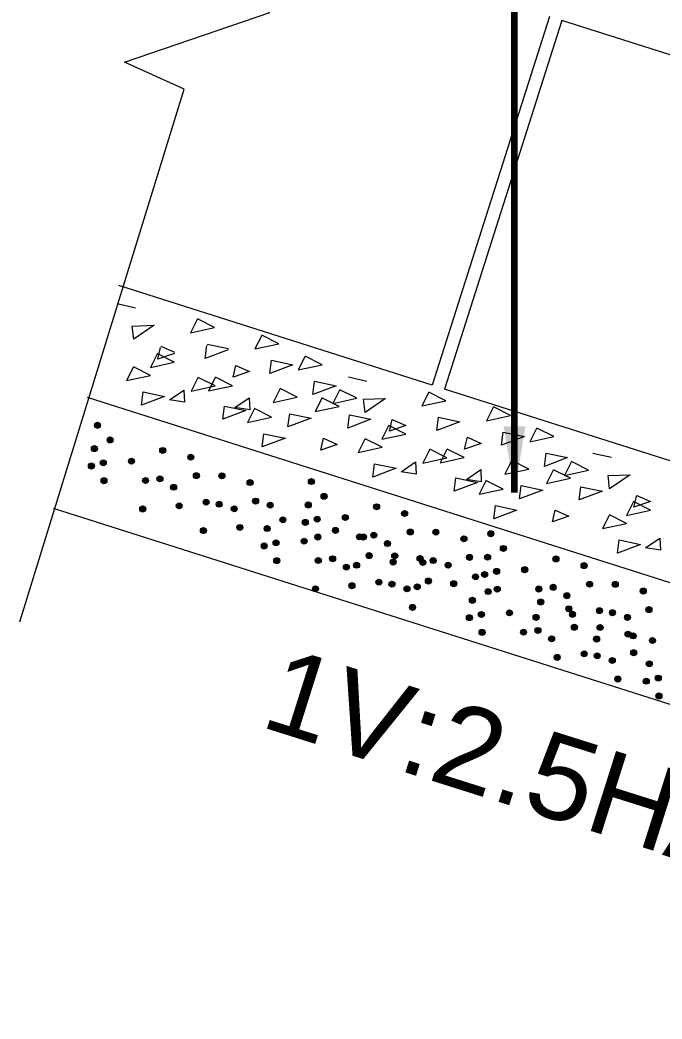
# Model space of a CAD drawing. Header units: inches. Extents: x -885 to 26362, y -28010 to 990.
# Drawn here: x 4069.86 to 4076.65, y -17582.96 to -17572.38 of the extents above; entities that cross this region are included whole.
import ezdxf

# ---------------------------------------------------------------- set-up
doc = ezdxf.new("R2010")
doc.units = ezdxf.units.IN
doc.header["$MEASUREMENT"] = 0
doc.layers.add('LINE', color=7, linetype='Continuous')
doc.styles.get("Standard").update_dxf_attribs({"font": 'arial.ttf'})
doc.dimstyles.get("Standard").update_dxf_attribs({"dimtxt": 0.18, "dimasz": 0.18, "dimexe": 0.18, "dimexo": 0.0625, "dimgap": 0.09, "dimtad": 0, "dimtih": 1, "dimtoh": 1, "dimdec": 4, "dimzin": 0, "dimdsep": 46, "dimtxsty": 'Standard', "dimcen": 0.09, "dimadec": 0, "dimazin": 0, "dimtfac": 1, "dimtdec": 4, "dimtofl": 0, "dimtmove": 0, "dimatfit": 3, "dimfxl": 1, "dimtolj": 1, "dimtzin": 0, "dimarcsym": 0})

msp = doc.modelspace()

# ---------------------------------------------------------------- hatches: boundary and pattern name
at = {"layer": 'LINE', "lineweight": 20, "ltscale": 0.5}
for points in [[(4070.706621, -17576.668707, -1), (4070.643546, -17576.67329, -1)], [(4070.706621, -17576.668707, -1), (4070.643546, -17576.67329, -1)], [(4070.840177, -17576.824225, -1), (4070.777102, -17576.828808, -1)], [(4070.840177, -17576.824225, -1), (4070.777102, -17576.828808, -1)], [(4070.673575, -17576.916246, -1), (4070.6105, -17576.92083, -1)], [(4070.673575, -17576.916246, -1), (4070.6105, -17576.92083, -1)], [(4071.394426, -17576.948257, -1), (4071.334872, -17576.926981, -1)], [(4071.394426, -17576.948257, -1), (4071.334872, -17576.926981, -1)], [(4070.641755, -17577.100343, -1), (4070.57868, -17577.104927, -1)], [(4070.641755, -17577.100343, -1), (4070.57868, -17577.104927, -1)], [(4070.768075, -17577.066992, -1), (4070.705, -17577.071575, -1)], [(4070.768075, -17577.066992, -1), (4070.705, -17577.071575, -1)], [(4071.065458, -17577.049195, -1), (4071.002384, -17577.053779, -1)], [(4071.065458, -17577.049195, -1), (4071.002384, -17577.053779, -1)], [(4071.691139, -17577.01914, -1), (4071.631584, -17576.997864, -1)], [(4071.691139, -17577.01914, -1), (4071.631584, -17576.997864, -1)], [(4071.750525, -17577.215344, -1), (4071.690971, -17577.194068, -1)], [(4071.750525, -17577.215344, -1), (4071.690971, -17577.194068, -1)], [(4072.021348, -17577.217333, -1), (4071.961793, -17577.196057, -1)], [(4072.021348, -17577.217333, -1), (4071.961793, -17577.196057, -1)], [(4070.77531, -17577.255861, -1), (4070.712236, -17577.260445, -1)], [(4070.77531, -17577.255861, -1), (4070.712236, -17577.260445, -1)], [(4071.212834, -17577.266823, -1), (4071.153279, -17577.245547, -1)], [(4071.212834, -17577.266823, -1), (4071.153279, -17577.245547, -1)], [(4071.364978, -17577.248567, -1), (4071.305423, -17577.227291, -1)], [(4071.364978, -17577.248567, -1), (4071.305423, -17577.227291, -1)], [(4072.31806, -17577.288216, -1), (4072.258505, -17577.26694, -1)], [(4072.31806, -17577.288216, -1), (4072.258505, -17577.26694, -1)], [(4072.968803, -17577.26469, -1), (4072.905729, -17577.269274, -1)], [(4072.968803, -17577.26469, -1), (4072.905729, -17577.269274, -1)], [(4071.509546, -17577.337706, -1), (4071.449991, -17577.31643, -1)], [(4071.509546, -17577.337706, -1), (4071.449991, -17577.31643, -1)], [(4073.102359, -17577.420208, -1), (4073.039284, -17577.424792, -1)], [(4073.102359, -17577.420208, -1), (4073.039284, -17577.424792, -1)], [(4071.568933, -17577.53391, -1), (4071.509378, -17577.512634, -1)], [(4071.568933, -17577.53391, -1), (4071.509378, -17577.512634, -1)], [(4071.854047, -17577.495894, -1), (4071.794492, -17577.474618, -1)], [(4071.854047, -17577.495894, -1), (4071.794492, -17577.474618, -1)], [(4071.991899, -17577.517643, -1), (4071.932344, -17577.496367, -1)], [(4071.991899, -17577.517643, -1), (4071.932344, -17577.496367, -1)], [(4072.377447, -17577.48442, -1), (4072.317892, -17577.463145, -1)], [(4072.377447, -17577.48442, -1), (4072.317892, -17577.463145, -1)], [(4072.533492, -17577.514726, -1), (4072.470418, -17577.519309, -1)], [(4072.533492, -17577.514726, -1), (4072.470418, -17577.519309, -1)], [(4072.935757, -17577.51223, -1), (4072.872682, -17577.516813, -1)], [(4072.935757, -17577.51223, -1), (4072.872682, -17577.516813, -1)], [(4071.183385, -17577.567133, -1), (4071.123831, -17577.545857, -1)], [(4071.183385, -17577.567133, -1), (4071.123831, -17577.545857, -1)], [(4072.150759, -17577.566777, -1), (4072.091204, -17577.545501, -1)], [(4072.150759, -17577.566777, -1), (4072.091204, -17577.545501, -1)], [(4073.656609, -17577.54424, -1), (4073.597054, -17577.522964, -1)], [(4073.656609, -17577.54424, -1), (4073.597054, -17577.522964, -1)], [(4073.953321, -17577.615123, -1), (4073.893766, -17577.593848, -1)], [(4073.953321, -17577.615123, -1), (4073.893766, -17577.593848, -1)], [(4072.667048, -17577.670244, -1), (4072.603973, -17577.674827, -1)], [(4072.667048, -17577.670244, -1), (4072.603973, -17577.674827, -1)], [(4072.903937, -17577.696327, -1), (4072.840862, -17577.70091, -1)], [(4072.903937, -17577.696327, -1), (4072.840862, -17577.70091, -1)], [(4073.030257, -17577.662975, -1), (4072.967182, -17577.667559, -1)], [(4073.030257, -17577.662975, -1), (4072.967182, -17577.667559, -1)], [(4073.327641, -17577.645179, -1), (4073.264566, -17577.649762, -1)], [(4073.327641, -17577.645179, -1), (4073.264566, -17577.649762, -1)], [(4071.824598, -17577.796204, -1), (4071.765044, -17577.774928, -1)], [(4071.824598, -17577.796204, -1), (4071.765044, -17577.774928, -1)], [(4072.210146, -17577.762981, -1), (4072.150591, -17577.741706, -1)], [(4072.210146, -17577.762981, -1), (4072.150591, -17577.741706, -1)], [(4072.500446, -17577.762265, -1), (4072.437372, -17577.766849, -1)], [(4072.500446, -17577.762265, -1), (4072.437372, -17577.766849, -1)], [(4073.221298, -17577.794276, -1), (4073.161743, -17577.773, -1)], [(4073.221298, -17577.794276, -1), (4073.161743, -17577.773, -1)], [(4073.62716, -17577.84455, -1), (4073.567605, -17577.823275, -1)], [(4073.62716, -17577.84455, -1), (4073.567605, -17577.823275, -1)], [(4074.012708, -17577.811328, -1), (4073.953153, -17577.790052, -1)], [(4074.012708, -17577.811328, -1), (4073.953153, -17577.790052, -1)], [(4074.28353, -17577.813316, -1), (4074.223975, -17577.792041, -1)], [(4074.28353, -17577.813316, -1), (4074.223975, -17577.792041, -1)], [(4074.865895, -17577.816756, -1), (4074.80282, -17577.82134, -1)], [(4074.865895, -17577.816756, -1), (4074.80282, -17577.82134, -1)], [(4072.468626, -17577.946362, -1), (4072.405551, -17577.950946, -1)], [(4072.468626, -17577.946362, -1), (4072.405551, -17577.950946, -1)], [(4072.594946, -17577.913011, -1), (4072.531871, -17577.917594, -1)], [(4072.594946, -17577.913011, -1), (4072.531871, -17577.917594, -1)], [(4072.89233, -17577.895214, -1), (4072.829255, -17577.899798, -1)], [(4072.89233, -17577.895214, -1), (4072.829255, -17577.899798, -1)], [(4073.037493, -17577.851844, -1), (4072.974418, -17577.856428, -1)], [(4073.037493, -17577.851844, -1), (4072.974418, -17577.856428, -1)], [(4073.475016, -17577.862806, -1), (4073.415461, -17577.84153, -1)], [(4073.475016, -17577.862806, -1), (4073.415461, -17577.84153, -1)], [(4073.51801, -17577.865159, -1), (4073.458455, -17577.843883, -1)], [(4073.51801, -17577.865159, -1), (4073.458455, -17577.843883, -1)], [(4073.771728, -17577.933689, -1), (4073.712173, -17577.912414, -1)], [(4073.771728, -17577.933689, -1), (4073.712173, -17577.912414, -1)], [(4074.580242, -17577.8842, -1), (4074.520687, -17577.862924, -1)], [(4074.580242, -17577.8842, -1), (4074.520687, -17577.862924, -1)], [(4073.577397, -17578.061363, -1), (4073.517842, -17578.040087, -1)], [(4073.577397, -17578.061363, -1), (4073.517842, -17578.040087, -1)], [(4073.848219, -17578.063352, -1), (4073.788664, -17578.042076, -1)], [(4073.848219, -17578.063352, -1), (4073.788664, -17578.042076, -1)], [(4074.99945, -17577.972274, -1), (4074.936375, -17577.976858, -1)], [(4074.99945, -17577.972274, -1), (4074.936375, -17577.976858, -1)], [(4072.602182, -17578.10188, -1), (4072.539107, -17578.106464, -1)], [(4072.602182, -17578.10188, -1), (4072.539107, -17578.106464, -1)], [(4073.039705, -17578.112842, -1), (4072.98015, -17578.091566, -1)], [(4073.039705, -17578.112842, -1), (4072.98015, -17578.091566, -1)], [(4073.191849, -17578.094586, -1), (4073.132295, -17578.07331, -1)], [(4073.191849, -17578.094586, -1), (4073.132295, -17578.07331, -1)], [(4073.445568, -17578.163116, -1), (4073.386013, -17578.141841, -1)], [(4073.445568, -17578.163116, -1), (4073.386013, -17578.141841, -1)], [(4073.831115, -17578.129894, -1), (4073.77156, -17578.108618, -1)], [(4073.831115, -17578.129894, -1), (4073.77156, -17578.108618, -1)], [(4074.116229, -17578.091877, -1), (4074.056674, -17578.070601, -1)], [(4074.116229, -17578.091877, -1), (4074.056674, -17578.070601, -1)], [(4074.144931, -17578.134235, -1), (4074.085376, -17578.112959, -1)], [(4074.144931, -17578.134235, -1), (4074.085376, -17578.112959, -1)], [(4074.254081, -17578.113627, -1), (4074.194527, -17578.092351, -1)], [(4074.254081, -17578.113627, -1), (4074.194527, -17578.092351, -1)], [(4074.412941, -17578.162761, -1), (4074.353386, -17578.141485, -1)], [(4074.412941, -17578.162761, -1), (4074.353386, -17578.141485, -1)], [(4074.639629, -17578.080404, -1), (4074.580074, -17578.059128, -1)], [(4074.639629, -17578.080404, -1), (4074.580074, -17578.059128, -1)], [(4074.832848, -17578.064296, -1), (4074.769774, -17578.068879, -1)], [(4074.832848, -17578.064296, -1), (4074.769774, -17578.068879, -1)], [(4075.5537, -17578.096306, -1), (4075.494145, -17578.07503, -1)], [(4075.5537, -17578.096306, -1), (4075.494145, -17578.07503, -1)], [(4075.850412, -17578.167189, -1), (4075.790857, -17578.145914, -1)], [(4075.850412, -17578.167189, -1), (4075.790857, -17578.145914, -1)], [(4073.336417, -17578.183725, -1), (4073.276863, -17578.162449, -1)], [(4073.336417, -17578.183725, -1), (4073.276863, -17578.162449, -1)], [(4074.801028, -17578.248392, -1), (4074.737954, -17578.252976, -1)], [(4074.801028, -17578.248392, -1), (4074.737954, -17578.252976, -1)], [(4074.927348, -17578.215041, -1), (4074.864274, -17578.219625, -1)], [(4074.927348, -17578.215041, -1), (4074.864274, -17578.219625, -1)], [(4075.224732, -17578.197245, -1), (4075.161657, -17578.201828, -1)], [(4075.224732, -17578.197245, -1), (4075.161657, -17578.201828, -1)], [(4073.395804, -17578.379929, -1), (4073.336249, -17578.358654, -1)], [(4073.395804, -17578.379929, -1), (4073.336249, -17578.358654, -1)], [(4073.680918, -17578.341913, -1), (4073.621363, -17578.320637, -1)], [(4073.680918, -17578.341913, -1), (4073.621363, -17578.320637, -1)], [(4073.818771, -17578.363662, -1), (4073.759216, -17578.342386, -1)], [(4073.818771, -17578.363662, -1), (4073.759216, -17578.342386, -1)], [(4074.204318, -17578.330439, -1), (4074.144763, -17578.309164, -1)], [(4074.204318, -17578.330439, -1), (4074.144763, -17578.309164, -1)], [(4074.472328, -17578.358965, -1), (4074.412773, -17578.337689, -1)], [(4074.472328, -17578.358965, -1), (4074.412773, -17578.337689, -1)], [(4074.704748, -17578.273376, -1), (4074.641673, -17578.27796, -1)], [(4074.704748, -17578.273376, -1), (4074.641673, -17578.27796, -1)], [(4075.909799, -17578.363394, -1), (4075.850244, -17578.342118, -1)], [(4075.909799, -17578.363394, -1), (4075.850244, -17578.342118, -1)], [(4076.180621, -17578.365382, -1), (4076.121066, -17578.344107, -1)], [(4076.180621, -17578.365382, -1), (4076.121066, -17578.344107, -1)], [(4073.010257, -17578.413152, -1), (4072.950702, -17578.391876, -1)], [(4073.010257, -17578.413152, -1), (4072.950702, -17578.391876, -1)], [(4073.97763, -17578.412796, -1), (4073.918076, -17578.39152, -1)], [(4073.97763, -17578.412796, -1), (4073.918076, -17578.39152, -1)], [(4074.086781, -17578.392188, -1), (4074.027226, -17578.370912, -1)], [(4074.086781, -17578.392188, -1), (4074.027226, -17578.370912, -1)], [(4074.838303, -17578.428894, -1), (4074.775228, -17578.433478, -1)], [(4074.838303, -17578.428894, -1), (4074.775228, -17578.433478, -1)], [(4074.934584, -17578.40391, -1), (4074.871509, -17578.408494, -1)], [(4074.934584, -17578.40391, -1), (4074.871509, -17578.408494, -1)], [(4075.372107, -17578.414872, -1), (4075.312552, -17578.393596, -1)], [(4075.372107, -17578.414872, -1), (4075.312552, -17578.393596, -1)], [(4075.524251, -17578.396616, -1), (4075.464697, -17578.375341, -1)], [(4075.524251, -17578.396616, -1), (4075.464697, -17578.375341, -1)], [(4075.66882, -17578.485755, -1), (4075.609265, -17578.46448, -1)], [(4075.66882, -17578.485755, -1), (4075.609265, -17578.46448, -1)], [(4076.477333, -17578.436266, -1), (4076.417779, -17578.41499, -1)], [(4076.477333, -17578.436266, -1), (4076.417779, -17578.41499, -1)], [(4074.671701, -17578.520916, -1), (4074.608627, -17578.525499, -1)], [(4074.671701, -17578.520916, -1), (4074.608627, -17578.525499, -1)], [(4075.392553, -17578.552926, -1), (4075.332998, -17578.53165, -1)], [(4075.392553, -17578.552926, -1), (4075.332998, -17578.53165, -1)], [(4074.037017, -17578.609, -1), (4073.977462, -17578.587725, -1)], [(4074.037017, -17578.609, -1), (4073.977462, -17578.587725, -1)], [(4074.766201, -17578.671661, -1), (4074.703127, -17578.676245, -1)], [(4074.766201, -17578.671661, -1), (4074.703127, -17578.676245, -1)], [(4075.063585, -17578.653865, -1), (4075.00051, -17578.658448, -1)], [(4075.063585, -17578.653865, -1), (4075.00051, -17578.658448, -1)], [(4075.689265, -17578.623809, -1), (4075.62971, -17578.602534, -1)], [(4075.689265, -17578.623809, -1), (4075.62971, -17578.602534, -1)], [(4075.728206, -17578.68196, -1), (4075.668651, -17578.660684, -1)], [(4075.728206, -17578.68196, -1), (4075.668651, -17578.660684, -1)], [(4076.01332, -17578.643943, -1), (4075.953765, -17578.622667, -1)], [(4076.01332, -17578.643943, -1), (4075.953765, -17578.622667, -1)], [(4076.151173, -17578.665693, -1), (4076.091618, -17578.644417, -1)], [(4076.151173, -17578.665693, -1), (4076.091618, -17578.644417, -1)], [(4076.53672, -17578.63247, -1), (4076.477165, -17578.611194, -1)], [(4076.53672, -17578.63247, -1), (4076.477165, -17578.611194, -1)], [(4074.639881, -17578.705013, -1), (4074.576807, -17578.709596, -1)], [(4074.639881, -17578.705013, -1), (4074.576807, -17578.709596, -1)], [(4075.342659, -17578.715182, -1), (4075.283104, -17578.693907, -1)], [(4075.342659, -17578.715182, -1), (4075.283104, -17578.693907, -1)], [(4076.310033, -17578.714827, -1), (4076.250478, -17578.693551, -1)], [(4076.310033, -17578.714827, -1), (4076.250478, -17578.693551, -1)], [(4074.773437, -17578.860531, -1), (4074.710362, -17578.865114, -1)], [(4074.773437, -17578.860531, -1), (4074.710362, -17578.865114, -1)], [(4075.21096, -17578.871492, -1), (4075.151406, -17578.850216, -1)], [(4075.21096, -17578.871492, -1), (4075.151406, -17578.850216, -1)], [(4075.363105, -17578.853236, -1), (4075.30355, -17578.831961, -1)], [(4075.363105, -17578.853236, -1), (4075.30355, -17578.831961, -1)], [(4075.748652, -17578.820014, -1), (4075.689097, -17578.798738, -1)], [(4075.748652, -17578.820014, -1), (4075.689097, -17578.798738, -1)], [(4076.019474, -17578.822002, -1), (4075.959919, -17578.800727, -1)], [(4076.019474, -17578.822002, -1), (4075.959919, -17578.800727, -1)], [(4076.316186, -17578.892886, -1), (4076.256632, -17578.87161, -1)], [(4076.316186, -17578.892886, -1), (4076.256632, -17578.87161, -1)], [(4076.369419, -17578.911031, -1), (4076.309864, -17578.889755, -1)], [(4076.369419, -17578.911031, -1), (4076.309864, -17578.889755, -1)], [(4075.507673, -17578.942375, -1), (4075.448118, -17578.9211, -1)], [(4075.507673, -17578.942375, -1), (4075.448118, -17578.9211, -1)], [(4075.983872, -17578.944254, -1), (4075.924317, -17578.922978, -1)], [(4075.983872, -17578.944254, -1), (4075.924317, -17578.922978, -1)], [(4076.575716, -17578.946285, -1), (4076.512641, -17578.950869, -1)], [(4076.575716, -17578.946285, -1), (4076.512641, -17578.950869, -1)], [(4075.852173, -17579.100563, -1), (4075.792618, -17579.079288, -1)], [(4075.852173, -17579.100563, -1), (4075.792618, -17579.079288, -1)], [(4075.990026, -17579.122313, -1), (4075.930471, -17579.101037, -1)], [(4075.990026, -17579.122313, -1), (4075.930471, -17579.101037, -1)], [(4076.375573, -17579.08909, -1), (4076.316018, -17579.067814, -1)], [(4076.375573, -17579.08909, -1), (4076.316018, -17579.067814, -1)], [(4075.567059, -17579.13858, -1), (4075.507505, -17579.117304, -1)], [(4075.567059, -17579.13858, -1), (4075.507505, -17579.117304, -1)], [(4076.148886, -17579.171447, -1), (4076.089331, -17579.150171, -1)], [(4076.148886, -17579.171447, -1), (4076.089331, -17579.150171, -1)], [(4076.542669, -17579.193825, -1), (4076.479595, -17579.198408, -1)], [(4076.542669, -17579.193825, -1), (4076.479595, -17579.198408, -1)], [(4076.208272, -17579.367651, -1), (4076.148717, -17579.346375, -1)], [(4076.208272, -17579.367651, -1), (4076.148717, -17579.346375, -1)], [(4076.510849, -17579.377921, -1), (4076.447775, -17579.382505, -1)], [(4076.510849, -17579.377921, -1), (4076.447775, -17579.382505, -1)], [(4076.637169, -17579.34457, -1), (4076.574095, -17579.349153, -1)], [(4076.637169, -17579.34457, -1), (4076.574095, -17579.349153, -1)], [(4076.644405, -17579.533439, -1), (4076.58133, -17579.538023, -1)], [(4076.644405, -17579.533439, -1), (4076.58133, -17579.538023, -1)]]:
    msp.add_hatch(color=7, dxfattribs=at).paths.add_polyline_path(points)

# ---------------------------------------------------------------- linework, layer by layer
at = {"layer": 'LINE', "color": 7, "lineweight": 20, "ltscale": 0.5}
for p, q in [((4075.456149, -17572.345948), (4074.214971, -17576.24797)), ((4075.456149, -17572.345948), (4074.214971, -17576.24797)), ((4075.584649, -17572.386822), (4074.343471, -17576.288844)), ((4075.584649, -17572.386822), (4074.343471, -17576.288844)), ((4081.401349, -17574.237032), (4075.584649, -17572.386822)), ((4081.401349, -17574.237032), (4075.584649, -17572.386822)), ((4074.214971, -17576.24797), (4070.90058, -17575.193709)), ((4074.214971, -17576.24797), (4070.90058, -17575.193709)), ((4071.078231, -17575.432317), (4070.881629, -17575.387469)), ((4071.078231, -17575.432317), (4070.881629, -17575.387469)), ((4071.730431, -17575.551406), (4071.659676, -17575.692078)), ((4071.730431, -17575.551406), (4071.659676, -17575.692078)), ((4071.91325, -17575.636707), (4071.733102, -17575.546096)), ((4071.91325, -17575.636707), (4071.733102, -17575.546096)), ((4071.0429, -17575.62123), (4071.274635, -17575.613055)), ((4071.0429, -17575.62123), (4071.274635, -17575.613055)), ((4071.059064, -17575.761248), (4071.0429, -17575.62123)), ((4071.059064, -17575.761248), (4071.0429, -17575.62123)), ((4071.274635, -17575.613055), (4071.059064, -17575.761248)), ((4071.274635, -17575.613055), (4071.059064, -17575.761248)), ((4071.659676, -17575.692078), (4071.91325, -17575.636707)), ((4071.659676, -17575.692078), (4071.91325, -17575.636707)), ((4072.411515, -17575.722529), (4072.34076, -17575.863201)), ((4072.411515, -17575.722529), (4072.34076, -17575.863201)), ((4072.594334, -17575.80783), (4072.414186, -17575.717219)), ((4072.594334, -17575.80783), (4072.414186, -17575.717219)), ((4071.31374, -17575.97293), (4071.342916, -17575.847903)), ((4071.31374, -17575.97293), (4071.342916, -17575.847903)), ((4071.345243, -17575.833261), (4071.490178, -17575.898569)), ((4071.345243, -17575.833261), (4071.490178, -17575.898569)), ((4071.813569, -17575.966126), (4071.831395, -17575.82631)), ((4071.813569, -17575.966126), (4071.831395, -17575.82631)), ((4072.058349, -17575.87385), (4071.813569, -17575.966126)), ((4072.058349, -17575.87385), (4071.813569, -17575.966126)), ((4071.833721, -17575.811668), (4072.060675, -17575.859208)), ((4071.833721, -17575.811668), (4072.060675, -17575.859208)), ((4072.34076, -17575.863201), (4072.594334, -17575.80783)), ((4072.34076, -17575.863201), (4072.594334, -17575.80783)), ((4071.304624, -17575.918236), (4071.233869, -17576.058908)), ((4071.304624, -17575.918236), (4071.233869, -17576.058908)), ((4071.233869, -17576.058908), (4071.487443, -17576.003536)), ((4071.233869, -17576.058908), (4071.487443, -17576.003536)), ((4071.487443, -17576.003536), (4071.307295, -17575.912926)), ((4071.487443, -17576.003536), (4071.307295, -17575.912926)), ((4071.487851, -17575.913211), (4071.31374, -17575.97293)), ((4071.487851, -17575.913211), (4071.31374, -17575.97293)), ((4072.496979, -17576.122607), (4072.514805, -17575.982791)), ((4072.496979, -17576.122607), (4072.514805, -17575.982791)), ((4072.514805, -17575.982791), (4072.741759, -17576.030331)), ((4072.514805, -17575.982791), (4072.741759, -17576.030331)), ((4072.868054, -17575.945344), (4072.797299, -17576.086016)), ((4072.868054, -17575.945344), (4072.797299, -17576.086016)), ((4073.050873, -17576.030644), (4072.870724, -17575.940034)), ((4073.050873, -17576.030644), (4072.870724, -17575.940034)), ((4071.053353, -17576.058337), (4070.982598, -17576.199009)), ((4071.053353, -17576.058337), (4070.982598, -17576.199009)), ((4071.236172, -17576.143637), (4071.056024, -17576.053027)), ((4071.236172, -17576.143637), (4071.056024, -17576.053027)), ((4072.108373, -17576.163314), (4072.13755, -17576.038287)), ((4072.108373, -17576.163314), (4072.13755, -17576.038287)), ((4072.282485, -17576.103595), (4072.108373, -17576.163314)), ((4072.282485, -17576.103595), (4072.108373, -17576.163314)), ((4072.13755, -17576.038287), (4072.282485, -17576.103595)), ((4072.13755, -17576.038287), (4072.282485, -17576.103595)), ((4072.741759, -17576.030331), (4072.496979, -17576.122607)), ((4072.741759, -17576.030331), (4072.496979, -17576.122607)), ((4072.797299, -17576.086016), (4073.050873, -17576.030644)), ((4072.797299, -17576.086016), (4073.050873, -17576.030644)), ((4070.982598, -17576.199009), (4071.236172, -17576.143637)), ((4070.982598, -17576.199009), (4071.236172, -17576.143637)), ((4071.737877, -17576.169943), (4071.667122, -17576.310615)), ((4071.737877, -17576.169943), (4071.667122, -17576.310615)), ((4071.920696, -17576.255243), (4071.740548, -17576.164633)), ((4071.920696, -17576.255243), (4071.740548, -17576.164633)), ((4071.920708, -17576.167442), (4071.849953, -17576.308114)), ((4071.920708, -17576.167442), (4071.849953, -17576.308114)), ((4072.103527, -17576.252743), (4071.923379, -17576.162132)), ((4072.103527, -17576.252743), (4071.923379, -17576.162132)), ((4072.953518, -17576.345422), (4072.971344, -17576.205605)), ((4072.953518, -17576.345422), (4072.971344, -17576.205605)), ((4072.971344, -17576.205605), (4073.198298, -17576.253145)), ((4072.971344, -17576.205605), (4073.198298, -17576.253145)), ((4073.52513, -17576.207497), (4073.328528, -17576.162649)), ((4073.52513, -17576.207497), (4073.328528, -17576.162649)), ((4071.138817, -17576.458414), (4071.156643, -17576.318598)), ((4071.138817, -17576.458414), (4071.156643, -17576.318598)), ((4071.156643, -17576.318598), (4071.383597, -17576.366138)), ((4071.156643, -17576.318598), (4071.383597, -17576.366138)), ((4071.437513, -17576.403639), (4071.589164, -17576.299316)), ((4071.437513, -17576.403639), (4071.589164, -17576.299316)), ((4071.589164, -17576.299316), (4071.594669, -17576.427584)), ((4071.589164, -17576.299316), (4071.594669, -17576.427584)), ((4071.667122, -17576.310615), (4071.920696, -17576.255243)), ((4071.667122, -17576.310615), (4071.920696, -17576.255243)), ((4071.849953, -17576.308114), (4072.103527, -17576.252743)), ((4071.849953, -17576.308114), (4072.103527, -17576.252743)), ((4072.604225, -17576.2883), (4072.53347, -17576.428972)), ((4072.604225, -17576.2883), (4072.53347, -17576.428972)), ((4072.787044, -17576.3736), (4072.606895, -17576.28299)), ((4072.787044, -17576.3736), (4072.606895, -17576.28299)), ((4073.198298, -17576.253145), (4072.953518, -17576.345422)), ((4073.198298, -17576.253145), (4072.953518, -17576.345422)), ((4073.235884, -17576.300472), (4073.16513, -17576.441144)), ((4073.235884, -17576.300472), (4073.16513, -17576.441144)), ((4073.418704, -17576.385772), (4073.238555, -17576.295162)), ((4073.418704, -17576.385772), (4073.238555, -17576.295162)), ((4074.17733, -17576.326586), (4074.106576, -17576.467258)), ((4074.17733, -17576.326586), (4074.106576, -17576.467258)), ((4074.36015, -17576.411886), (4074.180001, -17576.321276)), ((4074.36015, -17576.411886), (4074.180001, -17576.321276)), ((4080.160171, -17578.139054), (4074.343471, -17576.288844)), ((4080.160171, -17578.139054), (4074.343471, -17576.288844)), ((4087.550973, -17581.779959), (4070.569698, -17576.378455)), ((4087.550973, -17581.779959), (4070.569698, -17576.378455)), ((4071.383597, -17576.366138), (4071.138817, -17576.458414)), ((4071.383597, -17576.366138), (4071.138817, -17576.458414)), ((4071.594669, -17576.427584), (4071.437513, -17576.403639)), ((4071.594669, -17576.427584), (4071.437513, -17576.403639)), ((4072.12796, -17576.483932), (4072.279611, -17576.379609)), ((4072.12796, -17576.483932), (4072.279611, -17576.379609)), ((4072.279611, -17576.379609), (4072.285116, -17576.507877)), ((4072.279611, -17576.379609), (4072.285116, -17576.507877)), ((4072.53347, -17576.428972), (4072.787044, -17576.3736)), ((4072.53347, -17576.428972), (4072.787044, -17576.3736)), ((4073.046374, -17576.386278), (4072.975619, -17576.52695)), ((4073.046374, -17576.386278), (4072.975619, -17576.52695)), ((4073.229193, -17576.471578), (4073.049045, -17576.380968)), ((4073.229193, -17576.471578), (4073.049045, -17576.380968)), ((4073.16513, -17576.441144), (4073.418704, -17576.385772)), ((4073.16513, -17576.441144), (4073.418704, -17576.385772)), ((4073.489799, -17576.39641), (4073.721534, -17576.388235)), ((4073.489799, -17576.39641), (4073.721534, -17576.388235)), ((4073.505963, -17576.536428), (4073.489799, -17576.39641)), ((4073.505963, -17576.536428), (4073.489799, -17576.39641)), ((4073.721534, -17576.388235), (4073.505963, -17576.536428)), ((4073.721534, -17576.388235), (4073.505963, -17576.536428)), ((4074.106576, -17576.467258), (4074.36015, -17576.411886)), ((4074.106576, -17576.467258), (4074.36015, -17576.411886)), ((4071.999242, -17576.608085), (4072.017068, -17576.468268)), ((4071.999242, -17576.608085), (4072.017068, -17576.468268)), ((4072.244022, -17576.515808), (4071.999242, -17576.608085)), ((4072.244022, -17576.515808), (4071.999242, -17576.608085)), ((4072.017068, -17576.468268), (4072.244022, -17576.515808)), ((4072.017068, -17576.468268), (4072.244022, -17576.515808)), ((4072.285116, -17576.507877), (4072.12796, -17576.483932)), ((4072.285116, -17576.507877), (4072.12796, -17576.483932)), ((4072.331635, -17576.500155), (4072.260881, -17576.640827)), ((4072.331635, -17576.500155), (4072.260881, -17576.640827)), ((4072.514455, -17576.585455), (4072.334306, -17576.494845)), ((4072.514455, -17576.585455), (4072.334306, -17576.494845)), ((4072.975619, -17576.52695), (4073.229193, -17576.471578)), ((4072.975619, -17576.52695), (4073.229193, -17576.471578)), ((4074.86074, -17576.483067), (4074.789986, -17576.623739)), ((4074.86074, -17576.483067), (4074.789986, -17576.623739)), ((4075.04356, -17576.568367), (4074.863411, -17576.477757)), ((4075.04356, -17576.568367), (4074.863411, -17576.477757)), ((4072.260881, -17576.640827), (4072.514455, -17576.585455)), ((4072.260881, -17576.640827), (4072.514455, -17576.585455)), ((4072.689689, -17576.688378), (4072.707515, -17576.548561)), ((4072.689689, -17576.688378), (4072.707515, -17576.548561)), ((4072.934468, -17576.596101), (4072.689689, -17576.688378)), ((4072.934468, -17576.596101), (4072.689689, -17576.688378)), ((4072.707515, -17576.548561), (4072.934468, -17576.596101)), ((4072.707515, -17576.548561), (4072.934468, -17576.596101)), ((4073.321348, -17576.70055), (4073.339175, -17576.560734)), ((4073.321348, -17576.70055), (4073.339175, -17576.560734)), ((4073.566128, -17576.608273), (4073.321348, -17576.70055)), ((4073.566128, -17576.608273), (4073.321348, -17576.70055)), ((4073.339175, -17576.560734), (4073.566128, -17576.608273)), ((4073.339175, -17576.560734), (4073.566128, -17576.608273)), ((4073.762965, -17576.733468), (4073.792142, -17576.608441)), ((4073.762965, -17576.733468), (4073.792142, -17576.608441)), ((4073.792142, -17576.608441), (4073.937077, -17576.673749)), ((4073.792142, -17576.608441), (4073.937077, -17576.673749)), ((4074.262794, -17576.726664), (4074.280621, -17576.586848)), ((4074.262794, -17576.726664), (4074.280621, -17576.586848)), ((4074.507574, -17576.634387), (4074.262794, -17576.726664)), ((4074.507574, -17576.634387), (4074.262794, -17576.726664)), ((4074.280621, -17576.586848), (4074.507574, -17576.634387)), ((4074.280621, -17576.586848), (4074.507574, -17576.634387)), ((4074.789986, -17576.623739), (4075.04356, -17576.568367)), ((4074.789986, -17576.623739), (4075.04356, -17576.568367)), ((4073.753849, -17576.678774), (4073.683095, -17576.819446)), ((4073.753849, -17576.678774), (4073.683095, -17576.819446)), ((4073.936669, -17576.764074), (4073.75652, -17576.673464)), ((4073.936669, -17576.764074), (4073.75652, -17576.673464)), ((4073.937077, -17576.673749), (4073.762965, -17576.733468)), ((4073.937077, -17576.673749), (4073.762965, -17576.733468)), ((4074.946204, -17576.883145), (4074.964031, -17576.743328)), ((4074.946204, -17576.883145), (4074.964031, -17576.743328)), ((4074.964031, -17576.743328), (4075.190984, -17576.790868)), ((4074.964031, -17576.743328), (4075.190984, -17576.790868)), ((4075.317279, -17576.705882), (4075.246525, -17576.846554)), ((4075.317279, -17576.705882), (4075.246525, -17576.846554)), ((4075.500099, -17576.791182), (4075.31995, -17576.700571)), ((4075.500099, -17576.791182), (4075.31995, -17576.700571)), ((4072.417099, -17576.900233), (4072.434925, -17576.760417)), ((4072.417099, -17576.900233), (4072.434925, -17576.760417)), ((4072.661879, -17576.807956), (4072.417099, -17576.900233)), ((4072.661879, -17576.807956), (4072.417099, -17576.900233)), ((4072.434925, -17576.760417), (4072.661879, -17576.807956)), ((4072.434925, -17576.760417), (4072.661879, -17576.807956)), ((4073.036906, -17576.933982), (4073.066083, -17576.808956)), ((4073.036906, -17576.933982), (4073.066083, -17576.808956)), ((4073.066083, -17576.808956), (4073.211018, -17576.874264)), ((4073.066083, -17576.808956), (4073.211018, -17576.874264)), ((4073.502579, -17576.818874), (4073.431824, -17576.959546)), ((4073.502579, -17576.818874), (4073.431824, -17576.959546)), ((4073.685398, -17576.904174), (4073.505249, -17576.813564)), ((4073.685398, -17576.904174), (4073.505249, -17576.813564)), ((4073.683095, -17576.819446), (4073.936669, -17576.764074)), ((4073.683095, -17576.819446), (4073.936669, -17576.764074)), ((4074.557599, -17576.923852), (4074.586776, -17576.798825)), ((4074.557599, -17576.923852), (4074.586776, -17576.798825)), ((4074.586776, -17576.798825), (4074.731711, -17576.864133)), ((4074.586776, -17576.798825), (4074.731711, -17576.864133)), ((4075.190984, -17576.790868), (4074.946204, -17576.883145)), ((4075.190984, -17576.790868), (4074.946204, -17576.883145)), ((4075.246525, -17576.846554), (4075.500099, -17576.791182)), ((4075.246525, -17576.846554), (4075.500099, -17576.791182)), ((4073.211018, -17576.874264), (4073.036906, -17576.933982)), ((4073.211018, -17576.874264), (4073.036906, -17576.933982)), ((4073.431824, -17576.959546), (4073.685398, -17576.904174)), ((4073.431824, -17576.959546), (4073.685398, -17576.904174)), ((4074.187102, -17576.93048), (4074.116348, -17577.071152)), ((4074.187102, -17576.93048), (4074.116348, -17577.071152)), ((4074.369922, -17577.015781), (4074.189773, -17576.92517)), ((4074.369922, -17577.015781), (4074.189773, -17576.92517)), ((4074.369933, -17576.92798), (4074.299179, -17577.068652)), ((4074.369933, -17576.92798), (4074.299179, -17577.068652)), ((4074.552753, -17577.01328), (4074.372604, -17576.92267)), ((4074.552753, -17577.01328), (4074.372604, -17576.92267)), ((4074.731711, -17576.864133), (4074.557599, -17576.923852)), ((4074.731711, -17576.864133), (4074.557599, -17576.923852)), ((4075.402743, -17577.105959), (4075.420569, -17576.966143)), ((4075.402743, -17577.105959), (4075.420569, -17576.966143)), ((4075.420569, -17576.966143), (4075.647523, -17577.013683)), ((4075.420569, -17576.966143), (4075.647523, -17577.013683)), ((4073.886739, -17577.164176), (4074.03839, -17577.059854)), ((4073.886739, -17577.164176), (4074.03839, -17577.059854)), ((4074.03839, -17577.059854), (4074.043895, -17577.188122)), ((4074.03839, -17577.059854), (4074.043895, -17577.188122)), ((4074.116348, -17577.071152), (4074.369922, -17577.015781)), ((4074.116348, -17577.071152), (4074.369922, -17577.015781)), ((4074.299179, -17577.068652), (4074.552753, -17577.01328)), ((4074.299179, -17577.068652), (4074.552753, -17577.01328)), ((4075.05345, -17577.048838), (4074.982696, -17577.18951)), ((4075.05345, -17577.048838), (4074.982696, -17577.18951)), ((4075.23627, -17577.134138), (4075.056121, -17577.043528)), ((4075.23627, -17577.134138), (4075.056121, -17577.043528)), ((4075.647523, -17577.013683), (4075.402743, -17577.105959)), ((4075.647523, -17577.013683), (4075.402743, -17577.105959)), ((4075.68511, -17577.06101), (4075.614355, -17577.201682)), ((4075.68511, -17577.06101), (4075.614355, -17577.201682)), ((4075.867929, -17577.14631), (4075.687781, -17577.0557)), ((4075.867929, -17577.14631), (4075.687781, -17577.0557)), ((4076.110736, -17577.013341), (4075.914134, -17576.968493)), ((4076.110736, -17577.013341), (4075.914134, -17576.968493)), ((4073.588042, -17577.218952), (4073.605869, -17577.079136)), ((4073.588042, -17577.218952), (4073.605869, -17577.079136)), ((4073.832822, -17577.126676), (4073.588042, -17577.218952)), ((4073.832822, -17577.126676), (4073.588042, -17577.218952)), ((4073.605869, -17577.079136), (4073.832822, -17577.126676)), ((4073.605869, -17577.079136), (4073.832822, -17577.126676)), ((4074.043895, -17577.188122), (4073.886739, -17577.164176)), ((4074.043895, -17577.188122), (4073.886739, -17577.164176)), ((4074.577186, -17577.244469), (4074.728837, -17577.140146)), ((4074.577186, -17577.244469), (4074.728837, -17577.140146)), ((4074.728837, -17577.140146), (4074.734342, -17577.268415)), ((4074.728837, -17577.140146), (4074.734342, -17577.268415)), ((4074.982696, -17577.18951), (4075.23627, -17577.134138)), ((4074.982696, -17577.18951), (4075.23627, -17577.134138)), ((4075.495599, -17577.146816), (4075.424845, -17577.287488)), ((4075.495599, -17577.146816), (4075.424845, -17577.287488)), ((4075.678419, -17577.232116), (4075.49827, -17577.141506)), ((4075.678419, -17577.232116), (4075.49827, -17577.141506)), ((4075.614355, -17577.201682), (4075.867929, -17577.14631)), ((4075.614355, -17577.201682), (4075.867929, -17577.14631)), ((4074.448467, -17577.368622), (4074.466294, -17577.228806)), ((4074.448467, -17577.368622), (4074.466294, -17577.228806)), ((4074.693247, -17577.276346), (4074.448467, -17577.368622)), ((4074.693247, -17577.276346), (4074.448467, -17577.368622)), ((4074.466294, -17577.228806), (4074.693247, -17577.276346)), ((4074.466294, -17577.228806), (4074.693247, -17577.276346)), ((4074.734342, -17577.268415), (4074.577186, -17577.244469)), ((4074.734342, -17577.268415), (4074.577186, -17577.244469)), ((4074.780861, -17577.260693), (4074.710106, -17577.401365)), ((4074.780861, -17577.260693), (4074.710106, -17577.401365)), ((4074.96368, -17577.345993), (4074.783532, -17577.255383)), ((4074.96368, -17577.345993), (4074.783532, -17577.255383)), ((4075.424845, -17577.287488), (4075.678419, -17577.232116)), ((4075.424845, -17577.287488), (4075.678419, -17577.232116)), ((4076.075405, -17577.202254), (4076.30714, -17577.194079)), ((4076.075405, -17577.202254), (4076.30714, -17577.194079)), ((4076.091569, -17577.342272), (4076.075405, -17577.202254)), ((4076.091569, -17577.342272), (4076.075405, -17577.202254)), ((4076.30714, -17577.194079), (4076.091569, -17577.342272)), ((4076.30714, -17577.194079), (4076.091569, -17577.342272)), ((4074.710106, -17577.401365), (4074.96368, -17577.345993)), ((4074.710106, -17577.401365), (4074.96368, -17577.345993)), ((4075.138914, -17577.448915), (4075.15674, -17577.309099)), ((4075.138914, -17577.448915), (4075.15674, -17577.309099)), ((4075.383694, -17577.356639), (4075.138914, -17577.448915)), ((4075.383694, -17577.356639), (4075.138914, -17577.448915)), ((4075.15674, -17577.309099), (4075.383694, -17577.356639)), ((4075.15674, -17577.309099), (4075.383694, -17577.356639)), ((4075.770574, -17577.461087), (4075.7884, -17577.321271)), ((4075.770574, -17577.461087), (4075.7884, -17577.321271)), ((4076.015354, -17577.368811), (4075.770574, -17577.461087)), ((4076.015354, -17577.368811), (4075.770574, -17577.461087)), ((4075.7884, -17577.321271), (4076.015354, -17577.368811)), ((4075.7884, -17577.321271), (4076.015354, -17577.368811)), ((4076.339455, -17577.484618), (4076.2687, -17577.62529)), ((4076.339455, -17577.484618), (4076.2687, -17577.62529)), ((4076.522274, -17577.569918), (4076.342125, -17577.479308)), ((4076.522274, -17577.569918), (4076.342125, -17577.479308)), ((4076.34857, -17577.539312), (4076.377747, -17577.414285)), ((4076.34857, -17577.539312), (4076.377747, -17577.414285)), ((4076.522682, -17577.479593), (4076.34857, -17577.539312)), ((4076.522682, -17577.479593), (4076.34857, -17577.539312)), ((4076.377747, -17577.414285), (4076.522682, -17577.479593)), ((4076.377747, -17577.414285), (4076.522682, -17577.479593)), ((4087.189606, -17582.955008), (4070.208331, -17577.553505)), ((4087.189606, -17582.955008), (4070.208331, -17577.553505)), ((4074.866325, -17577.66077), (4074.884151, -17577.520954)), ((4074.866325, -17577.66077), (4074.884151, -17577.520954)), ((4075.111105, -17577.568494), (4074.866325, -17577.66077)), ((4075.111105, -17577.568494), (4074.866325, -17577.66077)), ((4074.884151, -17577.520954), (4075.111105, -17577.568494)), ((4074.884151, -17577.520954), (4075.111105, -17577.568494)), ((4075.486132, -17577.69452), (4075.515309, -17577.569493)), ((4075.486132, -17577.69452), (4075.515309, -17577.569493)), ((4075.515309, -17577.569493), (4075.660243, -17577.634801)), ((4075.515309, -17577.569493), (4075.660243, -17577.634801)), ((4076.2687, -17577.62529), (4076.522274, -17577.569918)), ((4076.2687, -17577.62529), (4076.522274, -17577.569918)), ((4075.660243, -17577.634801), (4075.486132, -17577.69452)), ((4075.660243, -17577.634801), (4075.486132, -17577.69452)), ((4076.088184, -17577.624718), (4076.017429, -17577.76539)), ((4076.088184, -17577.624718), (4076.017429, -17577.76539)), ((4076.271003, -17577.710018), (4076.090855, -17577.619408)), ((4076.271003, -17577.710018), (4076.090855, -17577.619408)), ((4076.017429, -17577.76539), (4076.271003, -17577.710018)), ((4076.017429, -17577.76539), (4076.271003, -17577.710018)), ((4076.173648, -17578.024796), (4076.191474, -17577.88498)), ((4076.173648, -17578.024796), (4076.191474, -17577.88498)), ((4076.191474, -17577.88498), (4076.418428, -17577.93252)), ((4076.191474, -17577.88498), (4076.418428, -17577.93252)), ((4076.472344, -17577.97002), (4076.623995, -17577.865698)), ((4076.472344, -17577.97002), (4076.623995, -17577.865698)), ((4076.623995, -17577.865698), (4076.6295, -17577.993966)), ((4076.623995, -17577.865698), (4076.6295, -17577.993966)), ((4076.418428, -17577.93252), (4076.173648, -17578.024796)), ((4076.418428, -17577.93252), (4076.173648, -17578.024796)), ((4076.6295, -17577.993966), (4076.472344, -17577.97002)), ((4076.6295, -17577.993966), (4076.472344, -17577.97002))]:
    msp.add_line(p, q, dxfattribs=at)
msp.add_lwpolyline([(4069.855357, -17578.751984), (4071.590028, -17573.114168), (4070.961075, -17572.828571), (4072.498822, -17572.302446), (4071.975387, -17571.861105), (4072.656846, -17569.528766)], dxfattribs=at)
msp.add_lwpolyline([(4069.855357, -17578.751984), (4071.590028, -17573.114168), (4070.961075, -17572.828571), (4072.498822, -17572.302446), (4071.975387, -17571.861105), (4072.656846, -17569.528766)], dxfattribs=at)
for centre in [(4070.675084, -17576.670999), (4070.675084, -17576.670999), (4070.808639, -17576.826517), (4070.808639, -17576.826517), (4070.642038, -17576.918538), (4070.642038, -17576.918538), (4071.364649, -17576.937619), (4071.364649, -17576.937619), (4070.610217, -17577.102635), (4070.610217, -17577.102635), (4070.736537, -17577.069283), (4070.736537, -17577.069283), (4071.033921, -17577.051487), (4071.033921, -17577.051487), (4071.661361, -17577.008502), (4071.661361, -17577.008502), (4071.720748, -17577.204706), (4071.720748, -17577.204706), (4071.99157, -17577.206695), (4071.99157, -17577.206695), (4070.743773, -17577.258153), (4070.743773, -17577.258153), (4071.183056, -17577.256185), (4071.183056, -17577.256185), (4071.335201, -17577.237929), (4071.335201, -17577.237929), (4072.288283, -17577.277578), (4072.288283, -17577.277578), (4072.937266, -17577.266982), (4072.937266, -17577.266982), (4071.479769, -17577.327068), (4071.479769, -17577.327068), (4073.070821, -17577.4225), (4073.070821, -17577.4225), (4071.539155, -17577.523272), (4071.539155, -17577.523272), (4071.824269, -17577.485256), (4071.824269, -17577.485256), (4071.962122, -17577.507005), (4071.962122, -17577.507005), (4072.347669, -17577.473783), (4072.347669, -17577.473783), (4072.501955, -17577.517018), (4072.501955, -17577.517018), (4072.90422, -17577.514522), (4072.90422, -17577.514522), (4071.153608, -17577.556495), (4071.153608, -17577.556495), (4072.120982, -17577.556139), (4072.120982, -17577.556139), (4073.626831, -17577.533602), (4073.626831, -17577.533602), (4073.923543, -17577.604485), (4073.923543, -17577.604485), (4072.63551, -17577.672536), (4072.63551, -17577.672536), (4072.8724, -17577.698618), (4072.8724, -17577.698618), (4072.99872, -17577.665267), (4072.99872, -17577.665267), (4073.296103, -17577.64747), (4073.296103, -17577.64747), (4071.794821, -17577.785566), (4071.794821, -17577.785566), (4072.180368, -17577.752343), (4072.180368, -17577.752343), (4072.468909, -17577.764557), (4072.468909, -17577.764557), (4073.19152, -17577.783638), (4073.19152, -17577.783638), (4073.597383, -17577.833913), (4073.597383, -17577.833913), (4073.98293, -17577.80069), (4073.98293, -17577.80069), (4074.253752, -17577.802678), (4074.253752, -17577.802678), (4074.834357, -17577.819048), (4074.834357, -17577.819048), (4072.437089, -17577.948654), (4072.437089, -17577.948654), (4072.563409, -17577.915302), (4072.563409, -17577.915302), (4072.860792, -17577.897506), (4072.860792, -17577.897506), (4073.005955, -17577.854136), (4073.005955, -17577.854136), (4073.445239, -17577.852168), (4073.445239, -17577.852168), (4073.488233, -17577.854521), (4073.488233, -17577.854521), (4073.741951, -17577.923052), (4073.741951, -17577.923052), (4074.550465, -17577.873562), (4074.550465, -17577.873562), (4073.547619, -17578.050725), (4073.547619, -17578.050725), (4073.818442, -17578.052714), (4073.818442, -17578.052714), (4074.967913, -17577.974566), (4074.967913, -17577.974566), (4072.570644, -17578.104172), (4072.570644, -17578.104172), (4073.009928, -17578.102204), (4073.009928, -17578.102204), (4073.162072, -17578.083948), (4073.162072, -17578.083948), (4073.41579, -17578.152479), (4073.41579, -17578.152479), (4073.801338, -17578.119256), (4073.801338, -17578.119256), (4074.086452, -17578.081239), (4074.086452, -17578.081239), (4074.115154, -17578.123597), (4074.115154, -17578.123597), (4074.224304, -17578.102989), (4074.224304, -17578.102989), (4074.383164, -17578.152123), (4074.383164, -17578.152123), (4074.609851, -17578.069766), (4074.609851, -17578.069766), (4074.801311, -17578.066588), (4074.801311, -17578.066588), (4075.523922, -17578.085668), (4075.523922, -17578.085668), (4075.820635, -17578.156551), (4075.820635, -17578.156551), (4073.30664, -17578.173087), (4073.30664, -17578.173087), (4074.769491, -17578.250684), (4074.769491, -17578.250684), (4074.895811, -17578.217333), (4074.895811, -17578.217333), (4075.193195, -17578.199536), (4075.193195, -17578.199536), (4073.366027, -17578.369291), (4073.366027, -17578.369291), (4073.651141, -17578.331275), (4073.651141, -17578.331275), (4073.788993, -17578.353024), (4073.788993, -17578.353024), (4074.174541, -17578.319802), (4074.174541, -17578.319802), (4074.442551, -17578.348327), (4074.442551, -17578.348327), (4074.67321, -17578.275668), (4074.67321, -17578.275668), (4075.880021, -17578.352756), (4075.880021, -17578.352756), (4076.150844, -17578.354744), (4076.150844, -17578.354744), (4072.980479, -17578.402514), (4072.980479, -17578.402514), (4073.947853, -17578.402158), (4073.947853, -17578.402158), (4074.057003, -17578.38155), (4074.057003, -17578.38155), (4074.806766, -17578.431186), (4074.806766, -17578.431186), (4074.903046, -17578.406202), (4074.903046, -17578.406202), (4075.34233, -17578.404234), (4075.34233, -17578.404234), (4075.494474, -17578.385979), (4075.494474, -17578.385979), (4075.639042, -17578.475118), (4075.639042, -17578.475118), (4076.447556, -17578.425628), (4076.447556, -17578.425628), (4074.640164, -17578.523208), (4074.640164, -17578.523208), (4075.362776, -17578.542288), (4075.362776, -17578.542288), (4074.00724, -17578.598363), (4074.00724, -17578.598363), (4074.734664, -17578.673953), (4074.734664, -17578.673953), (4075.032048, -17578.656157), (4075.032048, -17578.656157), (4075.659488, -17578.613172), (4075.659488, -17578.613172), (4075.698429, -17578.671322), (4075.698429, -17578.671322), (4075.983543, -17578.633305), (4075.983543, -17578.633305), (4076.121395, -17578.655055), (4076.121395, -17578.655055), (4076.506943, -17578.621832), (4076.506943, -17578.621832), (4074.608344, -17578.707304), (4074.608344, -17578.707304), (4075.312881, -17578.704545), (4075.312881, -17578.704545), (4076.280255, -17578.704189), (4076.280255, -17578.704189), (4074.7419, -17578.862822), (4074.7419, -17578.862822), (4075.181183, -17578.860854), (4075.181183, -17578.860854), (4075.333327, -17578.842599), (4075.333327, -17578.842599), (4075.718875, -17578.809376), (4075.718875, -17578.809376), (4075.989697, -17578.811364), (4075.989697, -17578.811364), (4076.286409, -17578.882248), (4076.286409, -17578.882248), (4076.339642, -17578.900393), (4076.339642, -17578.900393), (4075.477895, -17578.931738), (4075.477895, -17578.931738), (4075.954094, -17578.933616), (4075.954094, -17578.933616), (4076.544178, -17578.948577), (4076.544178, -17578.948577), (4075.822396, -17579.089925), (4075.822396, -17579.089925), (4075.960248, -17579.111675), (4075.960248, -17579.111675), (4076.345796, -17579.078452), (4076.345796, -17579.078452), (4075.537282, -17579.127942), (4075.537282, -17579.127942), (4076.119108, -17579.160809), (4076.119108, -17579.160809), (4076.511132, -17579.196116), (4076.511132, -17579.196116), (4076.178495, -17579.357013), (4076.178495, -17579.357013), (4076.479312, -17579.380213), (4076.479312, -17579.380213), (4076.605632, -17579.346861), (4076.605632, -17579.346861), (4076.612868, -17579.535731), (4076.612868, -17579.535731)]:
    msp.add_circle(centre, 0.031621, dxfattribs=at)

# ---------------------------------------------------------------- texts
at = {"layer": 'LINE', "color": 7, "lineweight": 20, "ltscale": 0.5, "insert": (4072.645014, -17579.007699), "char_height": 0.88747444, "width": 9.3037617, "attachment_point": 1, "rotation": 342.4607994}
msp.add_mtext('1V:2.5H/1V : 3H', dxfattribs=at)

# ---------------------------------------------------------------- leaders
at = {"layer": 'LINE', "color": 7, "lineweight": 20, "ltscale": 0.5}
msp.add_leader([(4075.086058, -17577.381365), (4075.086058, -17562.482917), (4075.791579, -17562.482917)], dimstyle='Standard', override={"dimtxt": 0.9, "dimasz": 0.7, "dimclrd": 7, "dimclre": 7, "dimclrt": 7, "dimlwd": 65535, "dimlwe": 65535}, dxfattribs=at)
msp.add_leader([(4075.086058, -17577.381365), (4075.086058, -17562.482917), (4075.791579, -17562.482917)], dimstyle='Standard', override={"dimtxt": 0.9, "dimasz": 0.7, "dimclrd": 7, "dimclre": 7, "dimclrt": 7, "dimlwd": 65535, "dimlwe": 65535}, dxfattribs=at)

doc.saveas('drawing.dxf')
